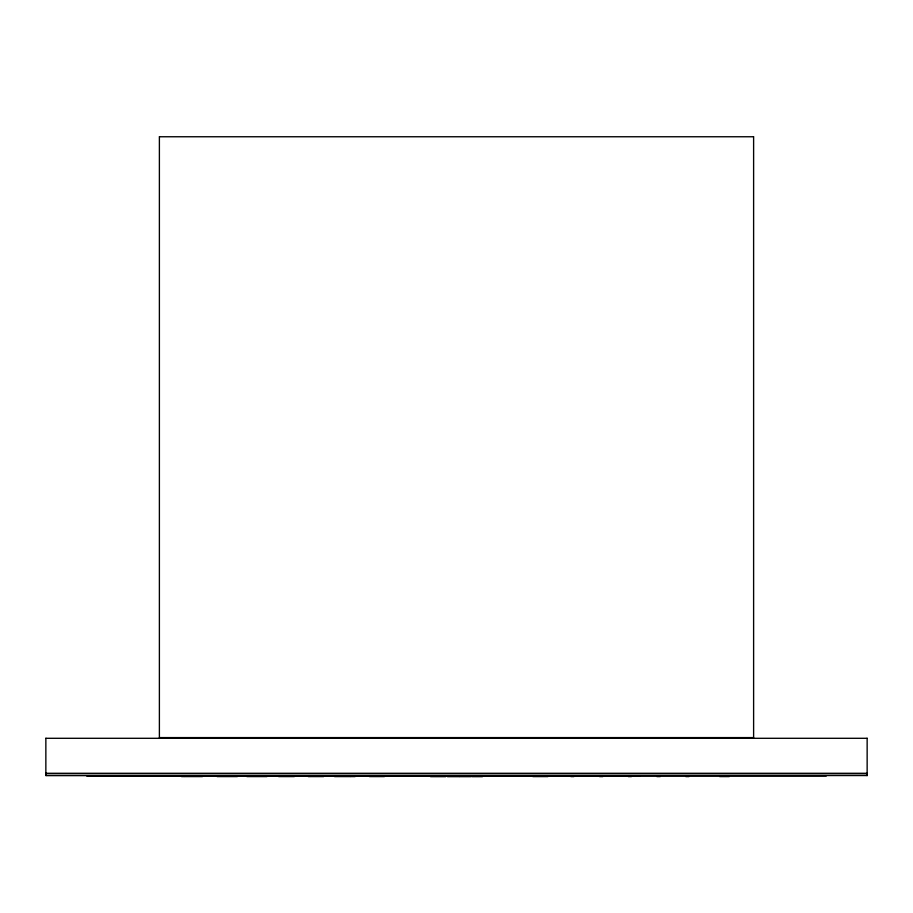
<?xml version="1.0" encoding="UTF-8"?>
<svg xmlns="http://www.w3.org/2000/svg" width="913" height="913" viewBox="0 0 913 913"><rect width="100%" height="100%" fill="white"/><g stroke="black" fill="none" stroke-linecap="round" stroke-linejoin="round"><path stroke-width="1.37" d="M159.387 136.63L159.387 737.727M45.855 738.206L45.855 773.425M45.855 773.551L45.855 775.137M427.387 776.233L485.613 776.233M753.613 737.727L753.613 136.63M45.855 775.628L45.935 775.536A2.031 1.438 -90 0 1 45.935 773.916L45.855 773.825M867.145 775.628L867.145 738.206M867.145 773.825L867.065 773.916A2.031 1.438 -90 0 1 867.065 775.536L46.335 775.628L45.924 772.603M159.513 136.756L753.487 136.756M45.935 738.297L867.065 738.297M45.935 773.642L867.065 773.642M753.487 737.601L159.513 737.601M867.065 773.334L45.935 773.334M86.735 776.016L826.265 776.016M266.687 776.267L639.739 776.267M181.493 776.575L184.198 776.575M184.586 776.575L202.503 776.575M217.077 776.575L237.391 776.575M246.864 776.575L266.995 776.575M278.613 776.575L294.385 776.575M308.172 776.575L309.861 776.575M310.203 776.575L323.659 776.575M334.5 776.575L350.444 776.575M350.695 776.575L355.146 776.575M369.445 776.575L384.453 776.575M430.514 776.655L445.635 776.655M447.427 776.655L459.33 776.655M459.764 776.655L471.154 776.655M472.089 776.655L482.486 776.655M532.827 776.575L547.948 776.575M570.83 776.575L573.957 776.575M599.51 776.575L602.9 776.575M628.258 776.575L631.499 776.575M656.858 776.575L660.282 776.575M685.766 776.575L689.03 776.575M719.638 776.575L729.27 776.575"/></g></svg>
